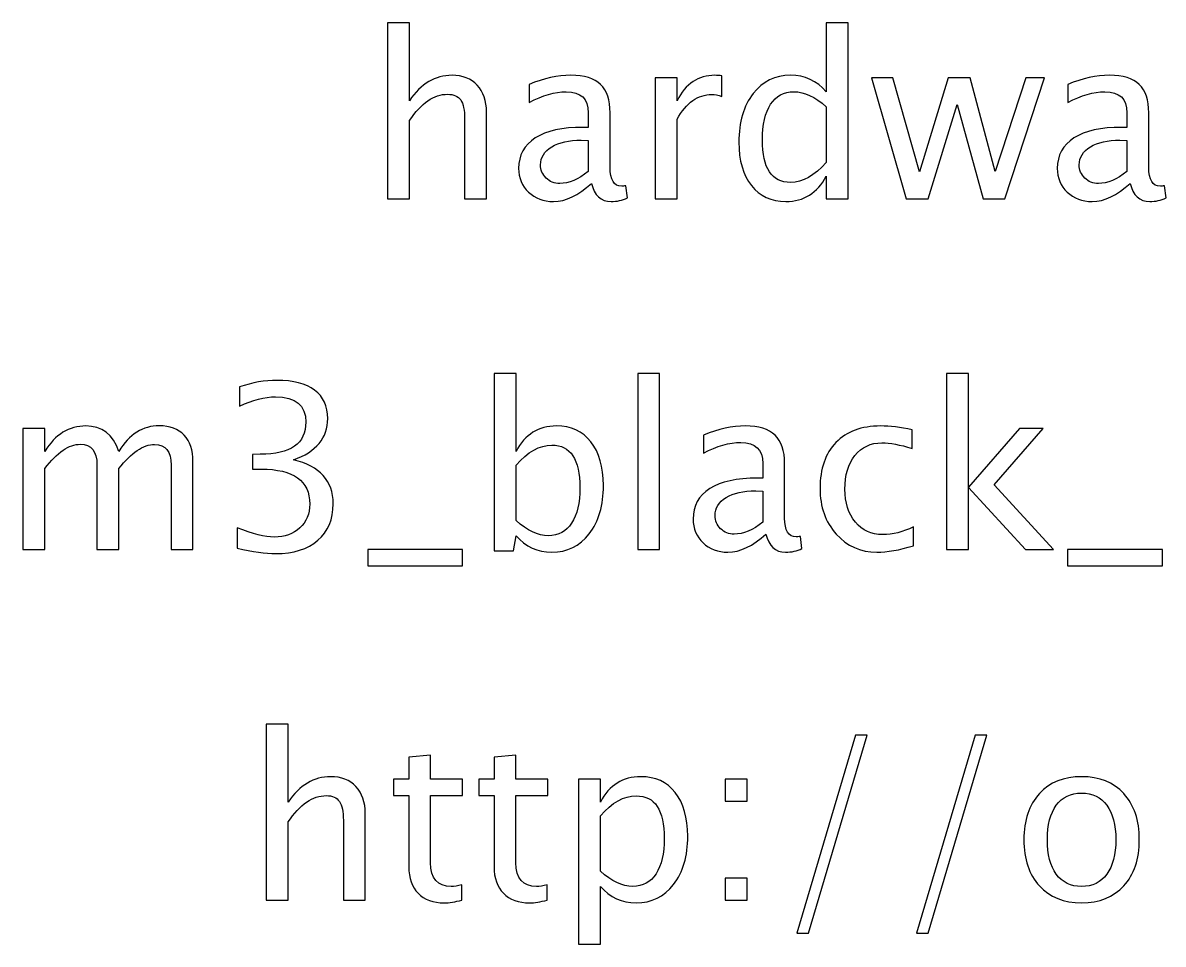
# Model space of a CAD drawing. Header units: centimetres. Extents: x -26.9 to 37.3, y -43.5 to 43.3.
# Drawn here: x 1.43 to 3.194, y 26.518 to 27.942 of the extents above; entities that cross this region are included whole.
import ezdxf

# ---------------------------------------------------------------- set-up
doc = ezdxf.new("R2010")
doc.units = ezdxf.units.CM
doc.header["$MEASUREMENT"] = 0
doc.layers.add('Layer 1', color=7, linetype='Continuous')

msp = doc.modelspace()

# ---------------------------------------------------------------- linework, layer by layer
at = {"layer": 'Layer 1'}
for points, knots in [([(1.99423, 27.67044), (1.99423, 27.67044), (1.99423, 27.94243), (1.99423, 27.94243), (1.99423, 27.94243), (1.99423, 27.94243), (2.02809, 27.94243), (2.02809, 27.94243), (2.02809, 27.94243), (2.02809, 27.94243), (2.02809, 27.82208), (2.02809, 27.82208), (2.02809, 27.82208), (2.04603, 27.84824), (2.06802, 27.86129), (2.094, 27.86129), (2.094, 27.86129), (2.11035, 27.86129), (2.12334, 27.85618), (2.13293, 27.84589), (2.13293, 27.84589), (2.14251, 27.83566), (2.14733, 27.82184), (2.14733, 27.80456), (2.14733, 27.80456), (2.14733, 27.80456), (2.14733, 27.67044), (2.14733, 27.67044), (2.14733, 27.67044), (2.14733, 27.67044), (2.11347, 27.67044), (2.11347, 27.67044), (2.11347, 27.67044), (2.11347, 27.67044), (2.11347, 27.7935), (2.11347, 27.7935), (2.11347, 27.7935), (2.11347, 27.80738), (2.11141, 27.81726), (2.10735, 27.82313), (2.10735, 27.82313), (2.10324, 27.82907), (2.09647, 27.83201), (2.08701, 27.83201), (2.08701, 27.83201), (2.06619, 27.83201), (2.04656, 27.81843), (2.02809, 27.79127), (2.02809, 27.79127), (2.02809, 27.79127), (2.02809, 27.67044), (2.02809, 27.67044), (2.02809, 27.67044), (2.02809, 27.67044), (1.99423, 27.67044), (1.99423, 27.67044)], [0, 0, 0, 0, 0.0666667, 0.0666667, 0.0666667, 0.0666667, 0.1333333, 0.1333333, 0.1333333, 0.1333333, 0.2, 0.2, 0.2, 0.2, 0.2666667, 0.2666667, 0.2666667, 0.2666667, 0.3333333, 0.3333333, 0.3333333, 0.3333333, 0.4, 0.4, 0.4, 0.4, 0.4666667, 0.4666667, 0.4666667, 0.4666667, 0.5333333, 0.5333333, 0.5333333, 0.5333333, 0.6, 0.6, 0.6, 0.6, 0.6666667, 0.6666667, 0.6666667, 0.6666667, 0.7333333, 0.7333333, 0.7333333, 0.7333333, 0.8, 0.8, 0.8, 0.8, 0.8666667, 0.8666667, 0.8666667, 0.8666667, 1, 1, 1, 1]), ([(2.67262, 27.67044), (2.67262, 27.67044), (2.67262, 27.70554), (2.67262, 27.70554), (2.67262, 27.70554), (2.65881, 27.67932), (2.63799, 27.66621), (2.61018, 27.66621), (2.61018, 27.66621), (2.5876, 27.66621), (2.56985, 27.67438), (2.55691, 27.69078), (2.55691, 27.69078), (2.54398, 27.70719), (2.53751, 27.72959), (2.53751, 27.75799), (2.53751, 27.75799), (2.53751, 27.78903), (2.54486, 27.81402), (2.5595, 27.83295), (2.5595, 27.83295), (2.5742, 27.85183), (2.59348, 27.86129), (2.61741, 27.86129), (2.61741, 27.86129), (2.63958, 27.86129), (2.65804, 27.85283), (2.67262, 27.83584), (2.67262, 27.83584), (2.67262, 27.83584), (2.67262, 27.94243), (2.67262, 27.94243), (2.67262, 27.94243), (2.67262, 27.94243), (2.70649, 27.94243), (2.70649, 27.94243), (2.70649, 27.94243), (2.70649, 27.94243), (2.70649, 27.67044), (2.70649, 27.67044), (2.70649, 27.67044), (2.70649, 27.67044), (2.67262, 27.67044), (2.67262, 27.67044)], [0, 0, 0, 0, 0.0833333, 0.0833333, 0.0833333, 0.0833333, 0.1666667, 0.1666667, 0.1666667, 0.1666667, 0.25, 0.25, 0.25, 0.25, 0.3333333, 0.3333333, 0.3333333, 0.3333333, 0.4166667, 0.4166667, 0.4166667, 0.4166667, 0.5, 0.5, 0.5, 0.5, 0.5833333, 0.5833333, 0.5833333, 0.5833333, 0.6666667, 0.6666667, 0.6666667, 0.6666667, 0.75, 0.75, 0.75, 0.75, 0.8333333, 0.8333333, 0.8333333, 0.8333333, 1, 1, 1, 1]), ([(2.30955, 27.69425), (2.28921, 27.67556), (2.26963, 27.66621), (2.25082, 27.66621), (2.25082, 27.66621), (2.23535, 27.66621), (2.22248, 27.67103), (2.2123, 27.68073), (2.2123, 27.68073), (2.20207, 27.69043), (2.19696, 27.70266), (2.19696, 27.71742), (2.19696, 27.71742), (2.19696, 27.73782), (2.20554, 27.75352), (2.22271, 27.76446), (2.22271, 27.76446), (2.23988, 27.77539), (2.26452, 27.78086), (2.29662, 27.78086), (2.29662, 27.78086), (2.29662, 27.78086), (2.30456, 27.78086), (2.30456, 27.78086), (2.30456, 27.78086), (2.30456, 27.78086), (2.30456, 27.80338), (2.30456, 27.80338), (2.30456, 27.80338), (2.30456, 27.82508), (2.29327, 27.83589), (2.27063, 27.83589), (2.27063, 27.83589), (2.25311, 27.83589), (2.23394, 27.83037), (2.21319, 27.81931), (2.21319, 27.81931), (2.21319, 27.81931), (2.21319, 27.84718), (2.21319, 27.84718), (2.21319, 27.84718), (2.236, 27.85659), (2.25752, 27.86129), (2.27769, 27.86129), (2.27769, 27.86129), (2.29844, 27.86129), (2.31379, 27.85659), (2.32361, 27.84712), (2.32361, 27.84712), (2.33348, 27.83766), (2.33842, 27.82308), (2.33842, 27.80338), (2.33842, 27.80338), (2.33842, 27.80338), (2.33842, 27.71889), (2.33842, 27.71889), (2.33842, 27.71889), (2.33842, 27.69954), (2.34436, 27.68984), (2.3563, 27.68984), (2.3563, 27.68984), (2.35777, 27.68984), (2.35994, 27.69008), (2.36282, 27.69055), (2.36282, 27.69055), (2.36282, 27.69055), (2.36524, 27.67173), (2.36524, 27.67173), (2.36524, 27.67173), (2.35753, 27.66803), (2.34907, 27.66621), (2.33978, 27.66621), (2.33978, 27.66621), (2.32396, 27.66621), (2.31391, 27.67556), (2.30955, 27.69425)], [0, 0, 0, 0, 0.05, 0.05, 0.05, 0.05, 0.1, 0.1, 0.1, 0.1, 0.15, 0.15, 0.15, 0.15, 0.2, 0.2, 0.2, 0.2, 0.25, 0.25, 0.25, 0.25, 0.3, 0.3, 0.3, 0.3, 0.35, 0.35, 0.35, 0.35, 0.4, 0.4, 0.4, 0.4, 0.45, 0.45, 0.45, 0.45, 0.5, 0.5, 0.5, 0.5, 0.55, 0.55, 0.55, 0.55, 0.6, 0.6, 0.6, 0.6, 0.65, 0.65, 0.65, 0.65, 0.7, 0.7, 0.7, 0.7, 0.75, 0.75, 0.75, 0.75, 0.8, 0.8, 0.8, 0.8, 0.85, 0.85, 0.85, 0.85, 0.9, 0.9, 0.9, 0.9, 1, 1, 1, 1]), ([(2.40798, 27.67044), (2.40798, 27.67044), (2.40798, 27.85741), (2.40798, 27.85741), (2.40798, 27.85741), (2.40798, 27.85741), (2.44184, 27.85741), (2.44184, 27.85741), (2.44184, 27.85741), (2.44184, 27.85741), (2.44184, 27.82208), (2.44184, 27.82208), (2.44184, 27.82208), (2.45531, 27.84824), (2.47483, 27.86129), (2.50046, 27.86129), (2.50046, 27.86129), (2.50393, 27.86129), (2.50758, 27.861), (2.51134, 27.86041), (2.51134, 27.86041), (2.51134, 27.86041), (2.51134, 27.82872), (2.51134, 27.82872), (2.51134, 27.82872), (2.50546, 27.83066), (2.50029, 27.83166), (2.49582, 27.83166), (2.49582, 27.83166), (2.4743, 27.83166), (2.45631, 27.81896), (2.44184, 27.7935), (2.44184, 27.7935), (2.44184, 27.7935), (2.44184, 27.67044), (2.44184, 27.67044), (2.44184, 27.67044), (2.44184, 27.67044), (2.40798, 27.67044), (2.40798, 27.67044)], [0, 0, 0, 0, 0.0909091, 0.0909091, 0.0909091, 0.0909091, 0.1818182, 0.1818182, 0.1818182, 0.1818182, 0.2727273, 0.2727273, 0.2727273, 0.2727273, 0.3636364, 0.3636364, 0.3636364, 0.3636364, 0.4545455, 0.4545455, 0.4545455, 0.4545455, 0.5454545, 0.5454545, 0.5454545, 0.5454545, 0.6363636, 0.6363636, 0.6363636, 0.6363636, 0.7272727, 0.7272727, 0.7272727, 0.7272727, 0.8181818, 0.8181818, 0.8181818, 0.8181818, 1, 1, 1, 1]), ([(2.79622, 27.67044), (2.79622, 27.67044), (2.7426, 27.85741), (2.7426, 27.85741), (2.7426, 27.85741), (2.7426, 27.85741), (2.77564, 27.85741), (2.77564, 27.85741), (2.77564, 27.85741), (2.77564, 27.85741), (2.81674, 27.71224), (2.81674, 27.71224), (2.81674, 27.71224), (2.81674, 27.71224), (2.86107, 27.85741), (2.86107, 27.85741), (2.86107, 27.85741), (2.86107, 27.85741), (2.89494, 27.85741), (2.89494, 27.85741), (2.89494, 27.85741), (2.89494, 27.85741), (2.93392, 27.71248), (2.93392, 27.71248), (2.93392, 27.71248), (2.93392, 27.71248), (2.98108, 27.85741), (2.98108, 27.85741), (2.98108, 27.85741), (2.98108, 27.85741), (3.01, 27.85741), (3.01, 27.85741), (3.01, 27.85741), (3.01, 27.85741), (2.94897, 27.67044), (2.94897, 27.67044), (2.94897, 27.67044), (2.94897, 27.67044), (2.91511, 27.67044), (2.91511, 27.67044), (2.91511, 27.67044), (2.91511, 27.67044), (2.87501, 27.81626), (2.87501, 27.81626), (2.87501, 27.81626), (2.87501, 27.81626), (2.83009, 27.67044), (2.83009, 27.67044), (2.83009, 27.67044), (2.83009, 27.67044), (2.79622, 27.67044), (2.79622, 27.67044)], [0, 0, 0, 0, 0.0714286, 0.0714286, 0.0714286, 0.0714286, 0.1428571, 0.1428571, 0.1428571, 0.1428571, 0.2142857, 0.2142857, 0.2142857, 0.2142857, 0.2857143, 0.2857143, 0.2857143, 0.2857143, 0.3571429, 0.3571429, 0.3571429, 0.3571429, 0.4285714, 0.4285714, 0.4285714, 0.4285714, 0.5, 0.5, 0.5, 0.5, 0.5714286, 0.5714286, 0.5714286, 0.5714286, 0.6428571, 0.6428571, 0.6428571, 0.6428571, 0.7142857, 0.7142857, 0.7142857, 0.7142857, 0.7857143, 0.7857143, 0.7857143, 0.7857143, 0.8571429, 0.8571429, 0.8571429, 0.8571429, 1, 1, 1, 1]), ([(3.14253, 27.69425), (3.12219, 27.67556), (3.10261, 27.66621), (3.0838, 27.66621), (3.0838, 27.66621), (3.06833, 27.66621), (3.05546, 27.67103), (3.04528, 27.68073), (3.04528, 27.68073), (3.03505, 27.69043), (3.02994, 27.70266), (3.02994, 27.71742), (3.02994, 27.71742), (3.02994, 27.73782), (3.03852, 27.75352), (3.05569, 27.76446), (3.05569, 27.76446), (3.07286, 27.77539), (3.0975, 27.78086), (3.1296, 27.78086), (3.1296, 27.78086), (3.1296, 27.78086), (3.13754, 27.78086), (3.13754, 27.78086), (3.13754, 27.78086), (3.13754, 27.78086), (3.13754, 27.80338), (3.13754, 27.80338), (3.13754, 27.80338), (3.13754, 27.82508), (3.12625, 27.83589), (3.10361, 27.83589), (3.10361, 27.83589), (3.08609, 27.83589), (3.06692, 27.83037), (3.04617, 27.81931), (3.04617, 27.81931), (3.04617, 27.81931), (3.04617, 27.84718), (3.04617, 27.84718), (3.04617, 27.84718), (3.06898, 27.85659), (3.0905, 27.86129), (3.11067, 27.86129), (3.11067, 27.86129), (3.13142, 27.86129), (3.14677, 27.85659), (3.15659, 27.84712), (3.15659, 27.84712), (3.16646, 27.83766), (3.1714, 27.82308), (3.1714, 27.80338), (3.1714, 27.80338), (3.1714, 27.80338), (3.1714, 27.71889), (3.1714, 27.71889), (3.1714, 27.71889), (3.1714, 27.69954), (3.17734, 27.68984), (3.18928, 27.68984), (3.18928, 27.68984), (3.19075, 27.68984), (3.19292, 27.69008), (3.1958, 27.69055), (3.1958, 27.69055), (3.1958, 27.69055), (3.19822, 27.67173), (3.19822, 27.67173), (3.19822, 27.67173), (3.19051, 27.66803), (3.18205, 27.66621), (3.17276, 27.66621), (3.17276, 27.66621), (3.15694, 27.66621), (3.14689, 27.67556), (3.14253, 27.69425)], [0, 0, 0, 0, 0.05, 0.05, 0.05, 0.05, 0.1, 0.1, 0.1, 0.1, 0.15, 0.15, 0.15, 0.15, 0.2, 0.2, 0.2, 0.2, 0.25, 0.25, 0.25, 0.25, 0.3, 0.3, 0.3, 0.3, 0.35, 0.35, 0.35, 0.35, 0.4, 0.4, 0.4, 0.4, 0.45, 0.45, 0.45, 0.45, 0.5, 0.5, 0.5, 0.5, 0.55, 0.55, 0.55, 0.55, 0.6, 0.6, 0.6, 0.6, 0.65, 0.65, 0.65, 0.65, 0.7, 0.7, 0.7, 0.7, 0.75, 0.75, 0.75, 0.75, 0.8, 0.8, 0.8, 0.8, 0.85, 0.85, 0.85, 0.85, 0.9, 0.9, 0.9, 0.9, 1, 1, 1, 1]), ([(2.67262, 27.81267), (2.65504, 27.82813), (2.63841, 27.83589), (2.62265, 27.83589), (2.62265, 27.83589), (2.60713, 27.83589), (2.59513, 27.82943), (2.58661, 27.81643), (2.58661, 27.81643), (2.57808, 27.8035), (2.57385, 27.78515), (2.57385, 27.7614), (2.57385, 27.7614), (2.57385, 27.71771), (2.58831, 27.69584), (2.6173, 27.69584), (2.6173, 27.69584), (2.63611, 27.69584), (2.65457, 27.70613), (2.67262, 27.72665), (2.67262, 27.72665), (2.67262, 27.72665), (2.67262, 27.81267), (2.67262, 27.81267)], [0, 0, 0, 0, 0.1428571, 0.1428571, 0.1428571, 0.1428571, 0.2857143, 0.2857143, 0.2857143, 0.2857143, 0.4285714, 0.4285714, 0.4285714, 0.4285714, 0.5714286, 0.5714286, 0.5714286, 0.5714286, 0.7142857, 0.7142857, 0.7142857, 0.7142857, 1, 1, 1, 1]), ([(2.30456, 27.71271), (2.30456, 27.71271), (2.30456, 27.76075), (2.30456, 27.76075), (2.30456, 27.76075), (2.30456, 27.76075), (2.29368, 27.7611), (2.29368, 27.7611), (2.29368, 27.7611), (2.27486, 27.7611), (2.2597, 27.75764), (2.24811, 27.7507), (2.24811, 27.7507), (2.23659, 27.7437), (2.23083, 27.73447), (2.23083, 27.72295), (2.23083, 27.72295), (2.23083, 27.71489), (2.23371, 27.70807), (2.23941, 27.70248), (2.23941, 27.70248), (2.24517, 27.6969), (2.25217, 27.69408), (2.26046, 27.69408), (2.26046, 27.69408), (2.27457, 27.69408), (2.28927, 27.70031), (2.30456, 27.71271)], [0, 0, 0, 0, 0.125, 0.125, 0.125, 0.125, 0.25, 0.25, 0.25, 0.25, 0.375, 0.375, 0.375, 0.375, 0.5, 0.5, 0.5, 0.5, 0.625, 0.625, 0.625, 0.625, 0.75, 0.75, 0.75, 0.75, 1, 1, 1, 1]), ([(3.13754, 27.71271), (3.13754, 27.71271), (3.13754, 27.76075), (3.13754, 27.76075), (3.13754, 27.76075), (3.13754, 27.76075), (3.12666, 27.7611), (3.12666, 27.7611), (3.12666, 27.7611), (3.10784, 27.7611), (3.09268, 27.75764), (3.08109, 27.7507), (3.08109, 27.7507), (3.06957, 27.7437), (3.06381, 27.73447), (3.06381, 27.72295), (3.06381, 27.72295), (3.06381, 27.71489), (3.06669, 27.70807), (3.07239, 27.70248), (3.07239, 27.70248), (3.07815, 27.6969), (3.08515, 27.69408), (3.09344, 27.69408), (3.09344, 27.69408), (3.10755, 27.69408), (3.12225, 27.70031), (3.13754, 27.71271)], [0, 0, 0, 0, 0.125, 0.125, 0.125, 0.125, 0.25, 0.25, 0.25, 0.25, 0.375, 0.375, 0.375, 0.375, 0.5, 0.5, 0.5, 0.5, 0.625, 0.625, 0.625, 0.625, 0.75, 0.75, 0.75, 0.75, 1, 1, 1, 1]), ([(1.7617, 27.1301), (1.7617, 27.1301), (1.7617, 27.16185), (1.7617, 27.16185), (1.7617, 27.16185), (1.78593, 27.15221), (1.80492, 27.14739), (1.81885, 27.14739), (1.81885, 27.14739), (1.83526, 27.14739), (1.84849, 27.15209), (1.85866, 27.16156), (1.85866, 27.16156), (1.86883, 27.17103), (1.87389, 27.18337), (1.87389, 27.19854), (1.87389, 27.19854), (1.87389, 27.23453), (1.84884, 27.25252), (1.79875, 27.25252), (1.79875, 27.25252), (1.79875, 27.25252), (1.78534, 27.25252), (1.78534, 27.25252), (1.78534, 27.25252), (1.78534, 27.25252), (1.78534, 27.27527), (1.78534, 27.27527), (1.78534, 27.27527), (1.78534, 27.27527), (1.79722, 27.27545), (1.79722, 27.27545), (1.79722, 27.27545), (1.84431, 27.27545), (1.86789, 27.29203), (1.86789, 27.32525), (1.86789, 27.32525), (1.86789, 27.3513), (1.85225, 27.36435), (1.82103, 27.36435), (1.82103, 27.36435), (1.80427, 27.36435), (1.78569, 27.35953), (1.76523, 27.34989), (1.76523, 27.34989), (1.76523, 27.34989), (1.76523, 27.37952), (1.76523, 27.37952), (1.76523, 27.37952), (1.78528, 27.38634), (1.80463, 27.38975), (1.8232, 27.38975), (1.8232, 27.38975), (1.84849, 27.38975), (1.86795, 27.38469), (1.88147, 27.37458), (1.88147, 27.37458), (1.895, 27.36453), (1.90176, 27.34989), (1.90176, 27.33072), (1.90176, 27.33072), (1.90176, 27.30079), (1.88406, 27.27945), (1.84861, 27.26675), (1.84861, 27.26675), (1.8897, 27.25716), (1.91022, 27.23464), (1.91022, 27.19907), (1.91022, 27.19907), (1.91022, 27.17508), (1.90229, 27.15621), (1.88647, 27.14251), (1.88647, 27.14251), (1.87065, 27.12881), (1.8489, 27.12199), (1.82126, 27.12199), (1.82126, 27.12199), (1.80551, 27.12199), (1.78569, 27.12469), (1.7617, 27.1301)], [0, 0, 0, 0, 0.047619, 0.047619, 0.047619, 0.047619, 0.0952381, 0.0952381, 0.0952381, 0.0952381, 0.1428571, 0.1428571, 0.1428571, 0.1428571, 0.1904762, 0.1904762, 0.1904762, 0.1904762, 0.2380952, 0.2380952, 0.2380952, 0.2380952, 0.2857143, 0.2857143, 0.2857143, 0.2857143, 0.3333333, 0.3333333, 0.3333333, 0.3333333, 0.3809524, 0.3809524, 0.3809524, 0.3809524, 0.4285714, 0.4285714, 0.4285714, 0.4285714, 0.4761905, 0.4761905, 0.4761905, 0.4761905, 0.5238095, 0.5238095, 0.5238095, 0.5238095, 0.5714286, 0.5714286, 0.5714286, 0.5714286, 0.6190476, 0.6190476, 0.6190476, 0.6190476, 0.6666667, 0.6666667, 0.6666667, 0.6666667, 0.7142857, 0.7142857, 0.7142857, 0.7142857, 0.7619048, 0.7619048, 0.7619048, 0.7619048, 0.8095238, 0.8095238, 0.8095238, 0.8095238, 0.8571429, 0.8571429, 0.8571429, 0.8571429, 0.9047619, 0.9047619, 0.9047619, 0.9047619, 1, 1, 1, 1]), ([(2.15905, 27.12622), (2.15905, 27.12622), (2.15905, 27.40033), (2.15905, 27.40033), (2.15905, 27.40033), (2.15905, 27.40033), (2.19291, 27.40033), (2.19291, 27.40033), (2.19291, 27.40033), (2.19291, 27.40033), (2.19291, 27.27998), (2.19291, 27.27998), (2.19291, 27.27998), (2.20679, 27.30614), (2.22766, 27.31919), (2.25547, 27.31919), (2.25547, 27.31919), (2.27799, 27.31919), (2.29569, 27.31102), (2.30863, 27.29462), (2.30863, 27.29462), (2.32156, 27.27821), (2.32803, 27.25581), (2.32803, 27.22741), (2.32803, 27.22741), (2.32803, 27.19649), (2.32068, 27.1715), (2.30604, 27.15256), (2.30604, 27.15256), (2.2914, 27.13357), (2.27211, 27.12411), (2.24824, 27.12411), (2.24824, 27.12411), (2.22608, 27.12411), (2.20761, 27.13257), (2.19291, 27.14957), (2.19291, 27.14957), (2.19291, 27.14957), (2.1888, 27.12622), (2.1888, 27.12622), (2.1888, 27.12622), (2.1888, 27.12622), (2.15905, 27.12622), (2.15905, 27.12622)], [0, 0, 0, 0, 0.0833333, 0.0833333, 0.0833333, 0.0833333, 0.1666667, 0.1666667, 0.1666667, 0.1666667, 0.25, 0.25, 0.25, 0.25, 0.3333333, 0.3333333, 0.3333333, 0.3333333, 0.4166667, 0.4166667, 0.4166667, 0.4166667, 0.5, 0.5, 0.5, 0.5, 0.5833333, 0.5833333, 0.5833333, 0.5833333, 0.6666667, 0.6666667, 0.6666667, 0.6666667, 0.75, 0.75, 0.75, 0.75, 0.8333333, 0.8333333, 0.8333333, 0.8333333, 1, 1, 1, 1]), ([(2.38107, 27.12834), (2.38107, 27.12834), (2.38107, 27.40033), (2.38107, 27.40033), (2.38107, 27.40033), (2.38107, 27.40033), (2.41493, 27.40033), (2.41493, 27.40033), (2.41493, 27.40033), (2.41493, 27.40033), (2.41493, 27.12834), (2.41493, 27.12834), (2.41493, 27.12834), (2.41493, 27.12834), (2.38107, 27.12834), (2.38107, 27.12834)], [0, 0, 0, 0, 0.2, 0.2, 0.2, 0.2, 0.4, 0.4, 0.4, 0.4, 0.6, 0.6, 0.6, 0.6, 1, 1, 1, 1]), ([(2.85849, 27.12834), (2.85849, 27.12834), (2.85849, 27.40033), (2.85849, 27.40033), (2.85849, 27.40033), (2.85849, 27.40033), (2.89235, 27.40033), (2.89235, 27.40033), (2.89235, 27.40033), (2.89235, 27.40033), (2.89235, 27.22459), (2.89235, 27.22459), (2.89235, 27.22459), (2.89235, 27.22459), (2.97173, 27.31531), (2.97173, 27.31531), (2.97173, 27.31531), (2.97173, 27.31531), (3.0083, 27.31531), (3.0083, 27.31531), (3.0083, 27.31531), (3.0083, 27.31531), (2.93245, 27.22806), (2.93245, 27.22806), (2.93245, 27.22806), (2.93245, 27.22806), (3.02418, 27.12834), (3.02418, 27.12834), (3.02418, 27.12834), (3.02418, 27.12834), (2.98055, 27.12834), (2.98055, 27.12834), (2.98055, 27.12834), (2.98055, 27.12834), (2.89235, 27.22424), (2.89235, 27.22424), (2.89235, 27.22424), (2.89235, 27.22424), (2.89235, 27.12834), (2.89235, 27.12834), (2.89235, 27.12834), (2.89235, 27.12834), (2.85849, 27.12834), (2.85849, 27.12834)], [0, 0, 0, 0, 0.0833333, 0.0833333, 0.0833333, 0.0833333, 0.1666667, 0.1666667, 0.1666667, 0.1666667, 0.25, 0.25, 0.25, 0.25, 0.3333333, 0.3333333, 0.3333333, 0.3333333, 0.4166667, 0.4166667, 0.4166667, 0.4166667, 0.5, 0.5, 0.5, 0.5, 0.5833333, 0.5833333, 0.5833333, 0.5833333, 0.6666667, 0.6666667, 0.6666667, 0.6666667, 0.75, 0.75, 0.75, 0.75, 0.8333333, 0.8333333, 0.8333333, 0.8333333, 1, 1, 1, 1]), ([(1.43021, 27.12834), (1.43021, 27.12834), (1.43021, 27.31531), (1.43021, 27.31531), (1.43021, 27.31531), (1.43021, 27.31531), (1.46407, 27.31531), (1.46407, 27.31531), (1.46407, 27.31531), (1.46407, 27.31531), (1.46407, 27.27998), (1.46407, 27.27998), (1.46407, 27.27998), (1.4806, 27.30614), (1.50176, 27.31919), (1.52769, 27.31919), (1.52769, 27.31919), (1.55268, 27.31919), (1.56967, 27.30614), (1.57873, 27.27998), (1.57873, 27.27998), (1.59478, 27.30638), (1.61571, 27.31955), (1.6414, 27.31955), (1.6414, 27.31955), (1.65781, 27.31955), (1.67057, 27.31473), (1.67968, 27.30502), (1.67968, 27.30502), (1.68879, 27.29532), (1.69338, 27.28174), (1.69338, 27.26428), (1.69338, 27.26428), (1.69338, 27.26428), (1.69338, 27.12834), (1.69338, 27.12834), (1.69338, 27.12834), (1.69338, 27.12834), (1.65951, 27.12834), (1.65951, 27.12834), (1.65951, 27.12834), (1.65951, 27.12834), (1.65951, 27.25869), (1.65951, 27.25869), (1.65951, 27.25869), (1.65951, 27.27998), (1.65105, 27.29062), (1.63411, 27.29062), (1.63411, 27.29062), (1.61653, 27.29062), (1.59807, 27.27821), (1.57873, 27.25334), (1.57873, 27.25334), (1.57873, 27.25334), (1.57873, 27.12834), (1.57873, 27.12834), (1.57873, 27.12834), (1.57873, 27.12834), (1.54486, 27.12834), (1.54486, 27.12834), (1.54486, 27.12834), (1.54486, 27.12834), (1.54486, 27.25881), (1.54486, 27.25881), (1.54486, 27.25881), (1.54486, 27.28027), (1.53628, 27.29097), (1.51905, 27.29097), (1.51905, 27.29097), (1.50194, 27.29097), (1.48359, 27.27851), (1.46407, 27.25352), (1.46407, 27.25352), (1.46407, 27.25352), (1.46407, 27.12834), (1.46407, 27.12834), (1.46407, 27.12834), (1.46407, 27.12834), (1.43021, 27.12834), (1.43021, 27.12834)], [0, 0, 0, 0, 0.047619, 0.047619, 0.047619, 0.047619, 0.0952381, 0.0952381, 0.0952381, 0.0952381, 0.1428571, 0.1428571, 0.1428571, 0.1428571, 0.1904762, 0.1904762, 0.1904762, 0.1904762, 0.2380952, 0.2380952, 0.2380952, 0.2380952, 0.2857143, 0.2857143, 0.2857143, 0.2857143, 0.3333333, 0.3333333, 0.3333333, 0.3333333, 0.3809524, 0.3809524, 0.3809524, 0.3809524, 0.4285714, 0.4285714, 0.4285714, 0.4285714, 0.4761905, 0.4761905, 0.4761905, 0.4761905, 0.5238095, 0.5238095, 0.5238095, 0.5238095, 0.5714286, 0.5714286, 0.5714286, 0.5714286, 0.6190476, 0.6190476, 0.6190476, 0.6190476, 0.6666667, 0.6666667, 0.6666667, 0.6666667, 0.7142857, 0.7142857, 0.7142857, 0.7142857, 0.7619048, 0.7619048, 0.7619048, 0.7619048, 0.8095238, 0.8095238, 0.8095238, 0.8095238, 0.8571429, 0.8571429, 0.8571429, 0.8571429, 0.9047619, 0.9047619, 0.9047619, 0.9047619, 1, 1, 1, 1]), ([(2.57938, 27.15215), (2.55904, 27.13346), (2.53946, 27.12411), (2.52065, 27.12411), (2.52065, 27.12411), (2.50518, 27.12411), (2.49231, 27.12893), (2.48213, 27.13863), (2.48213, 27.13863), (2.4719, 27.14833), (2.46679, 27.16056), (2.46679, 27.17532), (2.46679, 27.17532), (2.46679, 27.19572), (2.47537, 27.21142), (2.49254, 27.22236), (2.49254, 27.22236), (2.50971, 27.23329), (2.53435, 27.23876), (2.56645, 27.23876), (2.56645, 27.23876), (2.56645, 27.23876), (2.57439, 27.23876), (2.57439, 27.23876), (2.57439, 27.23876), (2.57439, 27.23876), (2.57439, 27.26128), (2.57439, 27.26128), (2.57439, 27.26128), (2.57439, 27.28298), (2.5631, 27.29379), (2.54046, 27.29379), (2.54046, 27.29379), (2.52294, 27.29379), (2.50377, 27.28827), (2.48302, 27.27721), (2.48302, 27.27721), (2.48302, 27.27721), (2.48302, 27.30508), (2.48302, 27.30508), (2.48302, 27.30508), (2.50583, 27.31449), (2.52735, 27.31919), (2.54752, 27.31919), (2.54752, 27.31919), (2.56827, 27.31919), (2.58362, 27.31449), (2.59344, 27.30502), (2.59344, 27.30502), (2.60331, 27.29556), (2.60825, 27.28098), (2.60825, 27.26128), (2.60825, 27.26128), (2.60825, 27.26128), (2.60825, 27.17679), (2.60825, 27.17679), (2.60825, 27.17679), (2.60825, 27.15744), (2.61419, 27.14774), (2.62613, 27.14774), (2.62613, 27.14774), (2.6276, 27.14774), (2.62977, 27.14798), (2.63265, 27.14845), (2.63265, 27.14845), (2.63265, 27.14845), (2.63507, 27.12963), (2.63507, 27.12963), (2.63507, 27.12963), (2.62736, 27.12593), (2.6189, 27.12411), (2.60961, 27.12411), (2.60961, 27.12411), (2.59379, 27.12411), (2.58374, 27.13346), (2.57938, 27.15215)], [0, 0, 0, 0, 0.05, 0.05, 0.05, 0.05, 0.1, 0.1, 0.1, 0.1, 0.15, 0.15, 0.15, 0.15, 0.2, 0.2, 0.2, 0.2, 0.25, 0.25, 0.25, 0.25, 0.3, 0.3, 0.3, 0.3, 0.35, 0.35, 0.35, 0.35, 0.4, 0.4, 0.4, 0.4, 0.45, 0.45, 0.45, 0.45, 0.5, 0.5, 0.5, 0.5, 0.55, 0.55, 0.55, 0.55, 0.6, 0.6, 0.6, 0.6, 0.65, 0.65, 0.65, 0.65, 0.7, 0.7, 0.7, 0.7, 0.75, 0.75, 0.75, 0.75, 0.8, 0.8, 0.8, 0.8, 0.85, 0.85, 0.85, 0.85, 0.9, 0.9, 0.9, 0.9, 1, 1, 1, 1]), ([(2.80763, 27.13398), (2.7857, 27.1274), (2.76677, 27.12411), (2.75083, 27.12411), (2.75083, 27.12411), (2.72555, 27.12411), (2.70462, 27.13346), (2.68798, 27.15209), (2.68798, 27.15209), (2.67134, 27.17079), (2.66299, 27.19437), (2.66299, 27.22277), (2.66299, 27.22277), (2.66299, 27.25311), (2.67122, 27.2768), (2.68768, 27.29374), (2.68768, 27.29374), (2.70415, 27.31073), (2.72714, 27.31919), (2.75665, 27.31919), (2.75665, 27.31919), (2.77118, 27.31919), (2.78752, 27.31719), (2.80551, 27.3132), (2.80551, 27.3132), (2.80551, 27.3132), (2.80551, 27.28462), (2.80551, 27.28462), (2.80551, 27.28462), (2.7864, 27.29027), (2.77082, 27.29309), (2.75883, 27.29309), (2.75883, 27.29309), (2.74142, 27.29309), (2.72749, 27.28656), (2.71708, 27.27357), (2.71708, 27.27357), (2.70668, 27.26057), (2.70144, 27.24323), (2.70144, 27.22159), (2.70144, 27.22159), (2.70144, 27.2006), (2.70685, 27.18367), (2.71761, 27.17067), (2.71761, 27.17067), (2.72837, 27.15774), (2.74242, 27.15127), (2.75989, 27.15127), (2.75989, 27.15127), (2.77535, 27.15127), (2.79123, 27.15527), (2.80763, 27.16327), (2.80763, 27.16327), (2.80763, 27.16327), (2.80763, 27.13398), (2.80763, 27.13398)], [0, 0, 0, 0, 0.0666667, 0.0666667, 0.0666667, 0.0666667, 0.1333333, 0.1333333, 0.1333333, 0.1333333, 0.2, 0.2, 0.2, 0.2, 0.2666667, 0.2666667, 0.2666667, 0.2666667, 0.3333333, 0.3333333, 0.3333333, 0.3333333, 0.4, 0.4, 0.4, 0.4, 0.4666667, 0.4666667, 0.4666667, 0.4666667, 0.5333333, 0.5333333, 0.5333333, 0.5333333, 0.6, 0.6, 0.6, 0.6, 0.6666667, 0.6666667, 0.6666667, 0.6666667, 0.7333333, 0.7333333, 0.7333333, 0.7333333, 0.8, 0.8, 0.8, 0.8, 0.8666667, 0.8666667, 0.8666667, 0.8666667, 1, 1, 1, 1]), ([(2.19291, 27.17291), (2.21038, 27.15733), (2.22702, 27.14951), (2.24283, 27.14951), (2.24283, 27.14951), (2.25841, 27.14951), (2.27047, 27.15603), (2.27893, 27.16903), (2.27893, 27.16903), (2.28746, 27.18202), (2.29169, 27.20031), (2.29169, 27.22394), (2.29169, 27.22394), (2.29169, 27.26769), (2.27723, 27.28956), (2.2483, 27.28956), (2.2483, 27.28956), (2.22937, 27.28956), (2.21091, 27.27933), (2.19291, 27.25881), (2.19291, 27.25881), (2.19291, 27.25881), (2.19291, 27.17291), (2.19291, 27.17291)], [0, 0, 0, 0, 0.1428571, 0.1428571, 0.1428571, 0.1428571, 0.2857143, 0.2857143, 0.2857143, 0.2857143, 0.4285714, 0.4285714, 0.4285714, 0.4285714, 0.5714286, 0.5714286, 0.5714286, 0.5714286, 0.7142857, 0.7142857, 0.7142857, 0.7142857, 1, 1, 1, 1]), ([(2.57439, 27.17061), (2.57439, 27.17061), (2.57439, 27.21865), (2.57439, 27.21865), (2.57439, 27.21865), (2.57439, 27.21865), (2.56351, 27.219), (2.56351, 27.219), (2.56351, 27.219), (2.54469, 27.219), (2.52953, 27.21554), (2.51794, 27.2086), (2.51794, 27.2086), (2.50642, 27.2016), (2.50066, 27.19237), (2.50066, 27.18085), (2.50066, 27.18085), (2.50066, 27.17279), (2.50354, 27.16597), (2.50924, 27.16038), (2.50924, 27.16038), (2.515, 27.1548), (2.522, 27.15198), (2.53029, 27.15198), (2.53029, 27.15198), (2.5444, 27.15198), (2.5591, 27.15821), (2.57439, 27.17061)], [0, 0, 0, 0, 0.125, 0.125, 0.125, 0.125, 0.25, 0.25, 0.25, 0.25, 0.375, 0.375, 0.375, 0.375, 0.5, 0.5, 0.5, 0.5, 0.625, 0.625, 0.625, 0.625, 0.75, 0.75, 0.75, 0.75, 1, 1, 1, 1]), ([(1.96361, 27.10294), (1.96361, 27.10294), (1.96361, 27.12834), (1.96361, 27.12834), (1.96361, 27.12834), (1.96361, 27.12834), (2.11036, 27.12834), (2.11036, 27.12834), (2.11036, 27.12834), (2.11036, 27.12834), (2.11036, 27.10294), (2.11036, 27.10294), (2.11036, 27.10294), (2.11036, 27.10294), (1.96361, 27.10294), (1.96361, 27.10294)], [0, 0, 0, 0, 0.2, 0.2, 0.2, 0.2, 0.4, 0.4, 0.4, 0.4, 0.6, 0.6, 0.6, 0.6, 1, 1, 1, 1]), ([(3.04564, 27.10294), (3.04564, 27.10294), (3.04564, 27.12834), (3.04564, 27.12834), (3.04564, 27.12834), (3.04564, 27.12834), (3.19239, 27.12834), (3.19239, 27.12834), (3.19239, 27.12834), (3.19239, 27.12834), (3.19239, 27.10294), (3.19239, 27.10294), (3.19239, 27.10294), (3.19239, 27.10294), (3.04564, 27.10294), (3.04564, 27.10294)], [0, 0, 0, 0, 0.2, 0.2, 0.2, 0.2, 0.4, 0.4, 0.4, 0.4, 0.6, 0.6, 0.6, 0.6, 1, 1, 1, 1]), ([(1.80666, 26.58624), (1.80666, 26.58624), (1.80666, 26.85823), (1.80666, 26.85823), (1.80666, 26.85823), (1.80666, 26.85823), (1.84052, 26.85823), (1.84052, 26.85823), (1.84052, 26.85823), (1.84052, 26.85823), (1.84052, 26.73788), (1.84052, 26.73788), (1.84052, 26.73788), (1.85846, 26.76404), (1.88045, 26.77709), (1.90643, 26.77709), (1.90643, 26.77709), (1.92278, 26.77709), (1.93577, 26.77198), (1.94536, 26.76169), (1.94536, 26.76169), (1.95494, 26.75146), (1.95976, 26.73764), (1.95976, 26.72036), (1.95976, 26.72036), (1.95976, 26.72036), (1.95976, 26.58624), (1.95976, 26.58624), (1.95976, 26.58624), (1.95976, 26.58624), (1.9259, 26.58624), (1.9259, 26.58624), (1.9259, 26.58624), (1.9259, 26.58624), (1.9259, 26.7093), (1.9259, 26.7093), (1.9259, 26.7093), (1.9259, 26.72318), (1.92384, 26.73306), (1.91978, 26.73893), (1.91978, 26.73893), (1.91567, 26.74487), (1.9089, 26.74781), (1.89944, 26.74781), (1.89944, 26.74781), (1.87862, 26.74781), (1.85899, 26.73423), (1.84052, 26.70707), (1.84052, 26.70707), (1.84052, 26.70707), (1.84052, 26.58624), (1.84052, 26.58624), (1.84052, 26.58624), (1.84052, 26.58624), (1.80666, 26.58624), (1.80666, 26.58624)], [0, 0, 0, 0, 0.0666667, 0.0666667, 0.0666667, 0.0666667, 0.1333333, 0.1333333, 0.1333333, 0.1333333, 0.2, 0.2, 0.2, 0.2, 0.2666667, 0.2666667, 0.2666667, 0.2666667, 0.3333333, 0.3333333, 0.3333333, 0.3333333, 0.4, 0.4, 0.4, 0.4, 0.4666667, 0.4666667, 0.4666667, 0.4666667, 0.5333333, 0.5333333, 0.5333333, 0.5333333, 0.6, 0.6, 0.6, 0.6, 0.6666667, 0.6666667, 0.6666667, 0.6666667, 0.7333333, 0.7333333, 0.7333333, 0.7333333, 0.8, 0.8, 0.8, 0.8, 0.8666667, 0.8666667, 0.8666667, 0.8666667, 1, 1, 1, 1]), ([(2.62735, 26.53509), (2.62735, 26.53509), (2.71807, 26.8413), (2.71807, 26.8413), (2.71807, 26.8413), (2.71807, 26.8413), (2.73601, 26.8413), (2.73601, 26.8413), (2.73601, 26.8413), (2.73601, 26.8413), (2.64528, 26.53509), (2.64528, 26.53509), (2.64528, 26.53509), (2.64528, 26.53509), (2.62735, 26.53509), (2.62735, 26.53509)], [0, 0, 0, 0, 0.2, 0.2, 0.2, 0.2, 0.4, 0.4, 0.4, 0.4, 0.6, 0.6, 0.6, 0.6, 1, 1, 1, 1]), ([(2.81232, 26.53509), (2.81232, 26.53509), (2.90304, 26.8413), (2.90304, 26.8413), (2.90304, 26.8413), (2.90304, 26.8413), (2.92098, 26.8413), (2.92098, 26.8413), (2.92098, 26.8413), (2.92098, 26.8413), (2.83025, 26.53509), (2.83025, 26.53509), (2.83025, 26.53509), (2.83025, 26.53509), (2.81232, 26.53509), (2.81232, 26.53509)], [0, 0, 0, 0, 0.2, 0.2, 0.2, 0.2, 0.4, 0.4, 0.4, 0.4, 0.6, 0.6, 0.6, 0.6, 1, 1, 1, 1]), ([(2.10923, 26.5863), (2.09876, 26.58342), (2.08965, 26.58201), (2.08194, 26.58201), (2.08194, 26.58201), (2.06466, 26.58201), (2.05119, 26.58695), (2.04155, 26.59682), (2.04155, 26.59682), (2.03185, 26.6067), (2.02703, 26.6204), (2.02703, 26.63798), (2.02703, 26.63798), (2.02703, 26.63798), (2.02703, 26.74781), (2.02703, 26.74781), (2.02703, 26.74781), (2.02703, 26.74781), (2.00363, 26.74781), (2.00363, 26.74781), (2.00363, 26.74781), (2.00363, 26.74781), (2.00363, 26.77321), (2.00363, 26.77321), (2.00363, 26.77321), (2.00363, 26.77321), (2.02703, 26.77321), (2.02703, 26.77321), (2.02703, 26.77321), (2.02703, 26.77321), (2.02703, 26.80702), (2.02703, 26.80702), (2.02703, 26.80702), (2.02703, 26.80702), (2.06089, 26.81026), (2.06089, 26.81026), (2.06089, 26.81026), (2.06089, 26.81026), (2.06089, 26.77321), (2.06089, 26.77321), (2.06089, 26.77321), (2.06089, 26.77321), (2.10993, 26.77321), (2.10993, 26.77321), (2.10993, 26.77321), (2.10993, 26.77321), (2.10993, 26.74781), (2.10993, 26.74781), (2.10993, 26.74781), (2.10993, 26.74781), (2.06089, 26.74781), (2.06089, 26.74781), (2.06089, 26.74781), (2.06089, 26.74781), (2.06089, 26.6441), (2.06089, 26.6441), (2.06089, 26.6441), (2.06089, 26.61964), (2.07154, 26.60741), (2.09276, 26.60741), (2.09276, 26.60741), (2.09729, 26.60741), (2.10276, 26.60817), (2.10923, 26.60964), (2.10923, 26.60964), (2.10923, 26.60964), (2.10923, 26.5863), (2.10923, 26.5863)], [0, 0, 0, 0, 0.0555556, 0.0555556, 0.0555556, 0.0555556, 0.1111111, 0.1111111, 0.1111111, 0.1111111, 0.1666667, 0.1666667, 0.1666667, 0.1666667, 0.2222222, 0.2222222, 0.2222222, 0.2222222, 0.2777778, 0.2777778, 0.2777778, 0.2777778, 0.3333333, 0.3333333, 0.3333333, 0.3333333, 0.3888889, 0.3888889, 0.3888889, 0.3888889, 0.4444444, 0.4444444, 0.4444444, 0.4444444, 0.5, 0.5, 0.5, 0.5, 0.5555556, 0.5555556, 0.5555556, 0.5555556, 0.6111111, 0.6111111, 0.6111111, 0.6111111, 0.6666667, 0.6666667, 0.6666667, 0.6666667, 0.7222222, 0.7222222, 0.7222222, 0.7222222, 0.7777778, 0.7777778, 0.7777778, 0.7777778, 0.8333333, 0.8333333, 0.8333333, 0.8333333, 0.8888889, 0.8888889, 0.8888889, 0.8888889, 1, 1, 1, 1]), ([(2.24117, 26.5863), (2.2307, 26.58342), (2.22159, 26.58201), (2.21388, 26.58201), (2.21388, 26.58201), (2.1966, 26.58201), (2.18313, 26.58695), (2.17349, 26.59682), (2.17349, 26.59682), (2.16379, 26.6067), (2.15897, 26.6204), (2.15897, 26.63798), (2.15897, 26.63798), (2.15897, 26.63798), (2.15897, 26.74781), (2.15897, 26.74781), (2.15897, 26.74781), (2.15897, 26.74781), (2.13557, 26.74781), (2.13557, 26.74781), (2.13557, 26.74781), (2.13557, 26.74781), (2.13557, 26.77321), (2.13557, 26.77321), (2.13557, 26.77321), (2.13557, 26.77321), (2.15897, 26.77321), (2.15897, 26.77321), (2.15897, 26.77321), (2.15897, 26.77321), (2.15897, 26.80702), (2.15897, 26.80702), (2.15897, 26.80702), (2.15897, 26.80702), (2.19283, 26.81026), (2.19283, 26.81026), (2.19283, 26.81026), (2.19283, 26.81026), (2.19283, 26.77321), (2.19283, 26.77321), (2.19283, 26.77321), (2.19283, 26.77321), (2.24187, 26.77321), (2.24187, 26.77321), (2.24187, 26.77321), (2.24187, 26.77321), (2.24187, 26.74781), (2.24187, 26.74781), (2.24187, 26.74781), (2.24187, 26.74781), (2.19283, 26.74781), (2.19283, 26.74781), (2.19283, 26.74781), (2.19283, 26.74781), (2.19283, 26.6441), (2.19283, 26.6441), (2.19283, 26.6441), (2.19283, 26.61964), (2.20348, 26.60741), (2.2247, 26.60741), (2.2247, 26.60741), (2.22923, 26.60741), (2.2347, 26.60817), (2.24117, 26.60964), (2.24117, 26.60964), (2.24117, 26.60964), (2.24117, 26.5863), (2.24117, 26.5863)], [0, 0, 0, 0, 0.0555556, 0.0555556, 0.0555556, 0.0555556, 0.1111111, 0.1111111, 0.1111111, 0.1111111, 0.1666667, 0.1666667, 0.1666667, 0.1666667, 0.2222222, 0.2222222, 0.2222222, 0.2222222, 0.2777778, 0.2777778, 0.2777778, 0.2777778, 0.3333333, 0.3333333, 0.3333333, 0.3333333, 0.3888889, 0.3888889, 0.3888889, 0.3888889, 0.4444444, 0.4444444, 0.4444444, 0.4444444, 0.5, 0.5, 0.5, 0.5, 0.5555556, 0.5555556, 0.5555556, 0.5555556, 0.6111111, 0.6111111, 0.6111111, 0.6111111, 0.6666667, 0.6666667, 0.6666667, 0.6666667, 0.7222222, 0.7222222, 0.7222222, 0.7222222, 0.7777778, 0.7777778, 0.7777778, 0.7777778, 0.8333333, 0.8333333, 0.8333333, 0.8333333, 0.8888889, 0.8888889, 0.8888889, 0.8888889, 1, 1, 1, 1]), ([(2.2895, 26.51815), (2.2895, 26.51815), (2.2895, 26.77321), (2.2895, 26.77321), (2.2895, 26.77321), (2.2895, 26.77321), (2.32336, 26.77321), (2.32336, 26.77321), (2.32336, 26.77321), (2.32336, 26.77321), (2.32336, 26.73788), (2.32336, 26.73788), (2.32336, 26.73788), (2.33724, 26.76404), (2.35811, 26.77709), (2.38592, 26.77709), (2.38592, 26.77709), (2.40844, 26.77709), (2.42614, 26.76892), (2.43908, 26.75252), (2.43908, 26.75252), (2.45201, 26.73611), (2.45848, 26.71371), (2.45848, 26.68531), (2.45848, 26.68531), (2.45848, 26.65439), (2.45113, 26.6294), (2.43649, 26.61046), (2.43649, 26.61046), (2.42185, 26.59147), (2.40256, 26.58201), (2.37869, 26.58201), (2.37869, 26.58201), (2.35653, 26.58201), (2.33806, 26.59047), (2.32336, 26.60747), (2.32336, 26.60747), (2.32336, 26.60747), (2.32336, 26.51815), (2.32336, 26.51815), (2.32336, 26.51815), (2.32336, 26.51815), (2.2895, 26.51815), (2.2895, 26.51815)], [0, 0, 0, 0, 0.0833333, 0.0833333, 0.0833333, 0.0833333, 0.1666667, 0.1666667, 0.1666667, 0.1666667, 0.25, 0.25, 0.25, 0.25, 0.3333333, 0.3333333, 0.3333333, 0.3333333, 0.4166667, 0.4166667, 0.4166667, 0.4166667, 0.5, 0.5, 0.5, 0.5, 0.5833333, 0.5833333, 0.5833333, 0.5833333, 0.6666667, 0.6666667, 0.6666667, 0.6666667, 0.75, 0.75, 0.75, 0.75, 0.8333333, 0.8333333, 0.8333333, 0.8333333, 1, 1, 1, 1]), ([(2.51646, 26.73935), (2.51646, 26.73935), (2.51646, 26.77321), (2.51646, 26.77321), (2.51646, 26.77321), (2.51646, 26.77321), (2.55032, 26.77321), (2.55032, 26.77321), (2.55032, 26.77321), (2.55032, 26.77321), (2.55032, 26.73935), (2.55032, 26.73935), (2.55032, 26.73935), (2.55032, 26.73935), (2.51646, 26.73935), (2.51646, 26.73935)], [0, 0, 0, 0, 0.2, 0.2, 0.2, 0.2, 0.4, 0.4, 0.4, 0.4, 0.6, 0.6, 0.6, 0.6, 1, 1, 1, 1]), ([(3.06749, 26.58201), (3.04004, 26.58201), (3.01828, 26.59077), (3.00229, 26.60829), (3.00229, 26.60829), (2.98624, 26.62581), (2.97824, 26.64962), (2.97824, 26.67967), (2.97824, 26.67967), (2.97824, 26.70965), (2.98624, 26.73341), (3.00229, 26.75087), (3.00229, 26.75087), (3.01828, 26.76833), (3.04004, 26.77709), (3.06749, 26.77709), (3.06749, 26.77709), (3.09495, 26.77709), (3.11671, 26.76833), (3.1327, 26.75087), (3.1327, 26.75087), (3.14875, 26.73341), (3.15675, 26.70965), (3.15675, 26.67967), (3.15675, 26.67967), (3.15675, 26.64962), (3.14875, 26.62581), (3.1327, 26.60829), (3.1327, 26.60829), (3.11671, 26.59077), (3.09495, 26.58201), (3.06749, 26.58201)], [0, 0, 0, 0, 0.1111111, 0.1111111, 0.1111111, 0.1111111, 0.2222222, 0.2222222, 0.2222222, 0.2222222, 0.3333333, 0.3333333, 0.3333333, 0.3333333, 0.4444444, 0.4444444, 0.4444444, 0.4444444, 0.5555556, 0.5555556, 0.5555556, 0.5555556, 0.6666667, 0.6666667, 0.6666667, 0.6666667, 0.7777778, 0.7777778, 0.7777778, 0.7777778, 1, 1, 1, 1]), ([(2.32336, 26.63081), (2.34083, 26.61523), (2.35747, 26.60741), (2.37328, 26.60741), (2.37328, 26.60741), (2.38886, 26.60741), (2.40092, 26.61393), (2.40938, 26.62693), (2.40938, 26.62693), (2.41791, 26.63992), (2.42214, 26.65821), (2.42214, 26.68184), (2.42214, 26.68184), (2.42214, 26.72559), (2.40768, 26.74746), (2.37875, 26.74746), (2.37875, 26.74746), (2.35982, 26.74746), (2.34136, 26.73723), (2.32336, 26.71671), (2.32336, 26.71671), (2.32336, 26.71671), (2.32336, 26.63081), (2.32336, 26.63081)], [0, 0, 0, 0, 0.1428571, 0.1428571, 0.1428571, 0.1428571, 0.2857143, 0.2857143, 0.2857143, 0.2857143, 0.4285714, 0.4285714, 0.4285714, 0.4285714, 0.5714286, 0.5714286, 0.5714286, 0.5714286, 0.7142857, 0.7142857, 0.7142857, 0.7142857, 1, 1, 1, 1]), ([(3.06743, 26.60741), (3.08419, 26.60741), (3.09724, 26.6137), (3.10653, 26.62634), (3.10653, 26.62634), (3.11577, 26.63892), (3.12041, 26.65674), (3.12041, 26.67967), (3.12041, 26.67967), (3.12041, 26.70254), (3.11577, 26.7203), (3.10653, 26.73288), (3.10653, 26.73288), (3.09724, 26.7454), (3.08419, 26.75169), (3.06743, 26.75169), (3.06743, 26.75169), (3.05062, 26.75169), (3.03757, 26.7454), (3.02839, 26.73288), (3.02839, 26.73288), (3.01916, 26.7203), (3.01458, 26.70254), (3.01458, 26.67967), (3.01458, 26.67967), (3.01458, 26.65674), (3.01916, 26.63892), (3.02839, 26.62634), (3.02839, 26.62634), (3.03757, 26.6137), (3.05062, 26.60741), (3.06743, 26.60741)], [0, 0, 0, 0, 0.1111111, 0.1111111, 0.1111111, 0.1111111, 0.2222222, 0.2222222, 0.2222222, 0.2222222, 0.3333333, 0.3333333, 0.3333333, 0.3333333, 0.4444444, 0.4444444, 0.4444444, 0.4444444, 0.5555556, 0.5555556, 0.5555556, 0.5555556, 0.6666667, 0.6666667, 0.6666667, 0.6666667, 0.7777778, 0.7777778, 0.7777778, 0.7777778, 1, 1, 1, 1]), ([(2.51646, 26.58624), (2.51646, 26.58624), (2.51646, 26.62011), (2.51646, 26.62011), (2.51646, 26.62011), (2.51646, 26.62011), (2.55032, 26.62011), (2.55032, 26.62011), (2.55032, 26.62011), (2.55032, 26.62011), (2.55032, 26.58624), (2.55032, 26.58624), (2.55032, 26.58624), (2.55032, 26.58624), (2.51646, 26.58624), (2.51646, 26.58624)], [0, 0, 0, 0, 0.2, 0.2, 0.2, 0.2, 0.4, 0.4, 0.4, 0.4, 0.6, 0.6, 0.6, 0.6, 1, 1, 1, 1])]:
    msp.add_open_spline(points, degree=3, knots=knots, dxfattribs=at)

doc.saveas('drawing.dxf')
